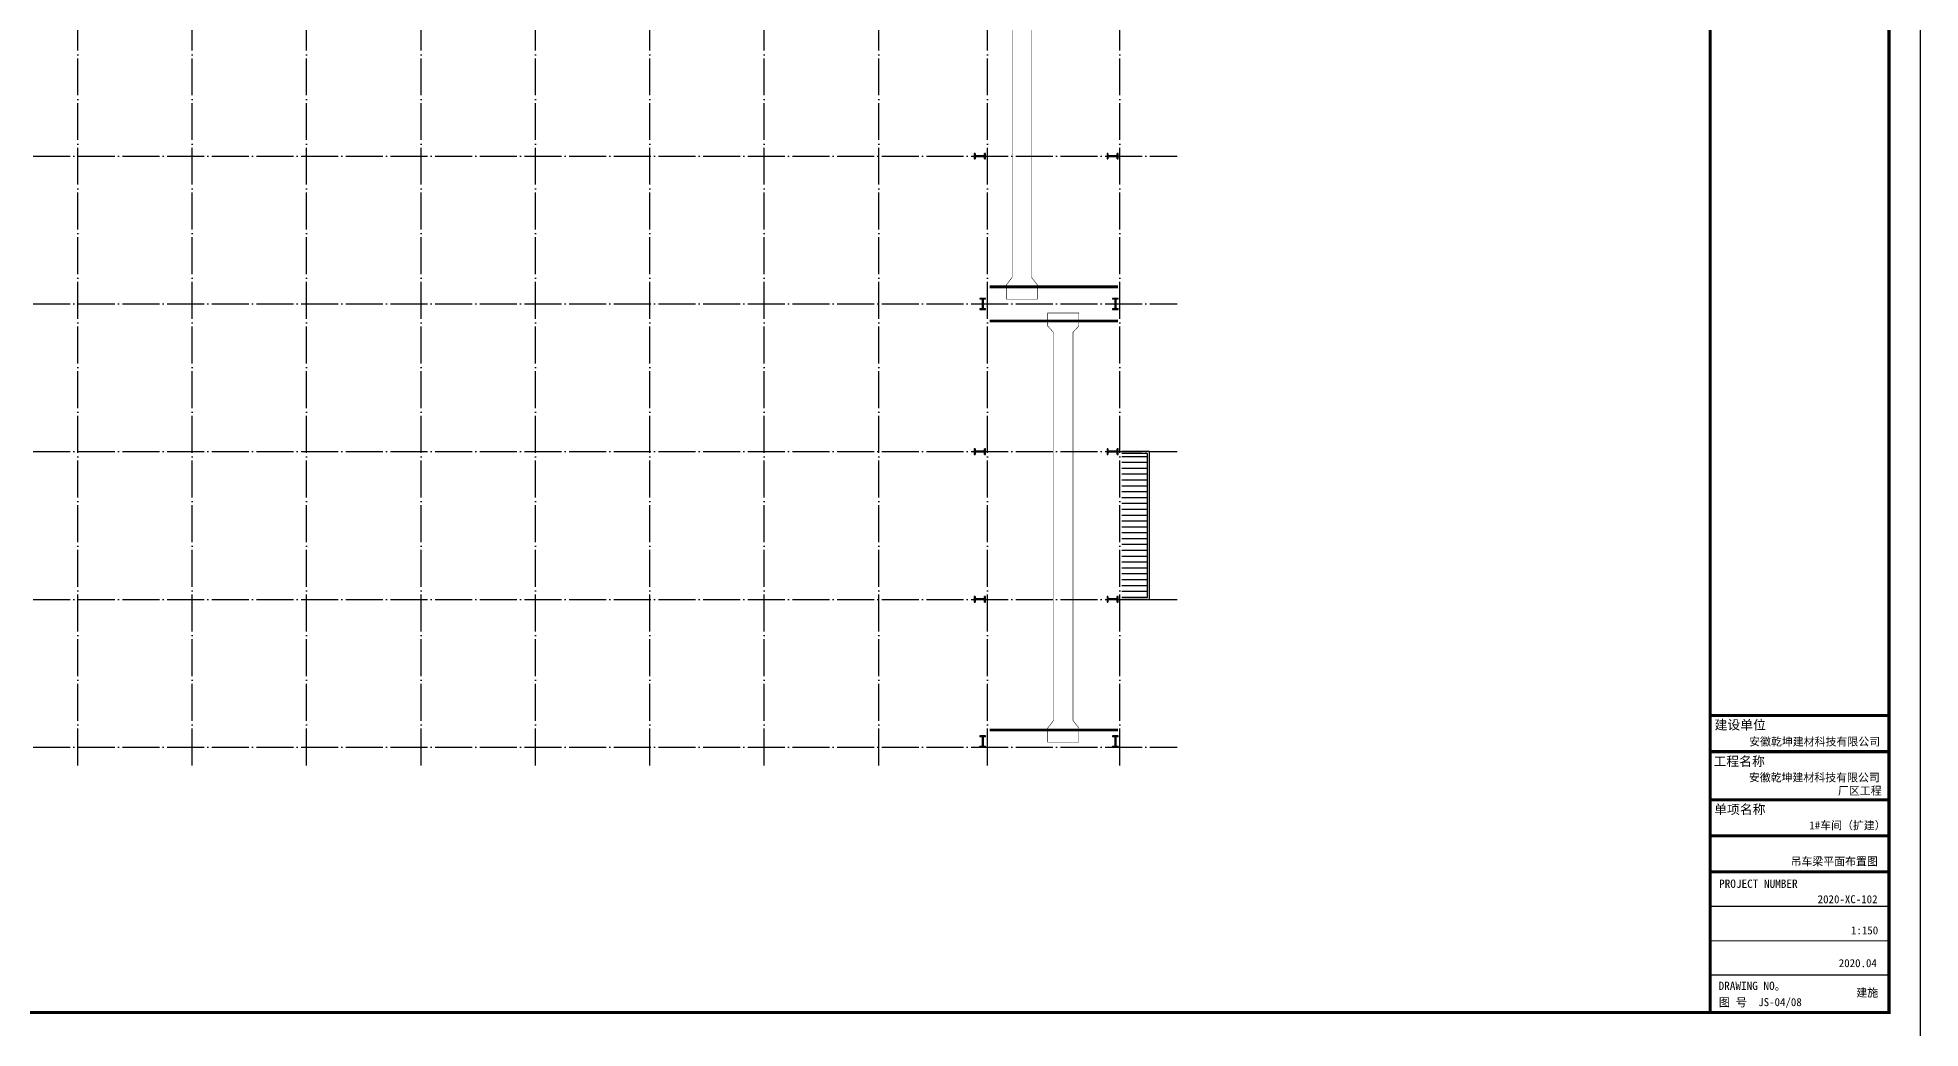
# Model space of a CAD drawing. Extents: x 4150464 to 4450492, y 75142 to 874437.
# Drawn here: x 4348402 to 4450418, y 484326 to 537980 of the extents above; entities that cross this region are included whole.
import ezdxf

# ---------------------------------------------------------------- set-up
doc = ezdxf.new("R2010")
doc.units = 0
doc.header["$LTSCALE"] = 1000
doc.header["$MEASUREMENT"] = 0
doc.linetypes.add('DOTE', pattern=[2.42, 2, -0.2, 0.02, -0.2])
for name, color, linetype in [('3T_BAR', 7, 'Continuous'), ('COLUMN', 7, 'Continuous'), ('DOTE', 8, 'DOTE'), ('PUB_TEXT', 7, 'Continuous'), ('PUB_TITLE', 4, 'Continuous'), ('图框', 7, 'Continuous'), ('线', 144, 'Continuous'), ('钢柱', 7, 'Continuous'), ('雨棚', 7, 'Continuous')]:
    doc.layers.add(name, color=color, linetype=linetype)
doc.styles.add('黑体', font='simhei.ttf')

# ---------------------------------------------------------------- blocks, each defined once
blk = doc.blocks.new('A$C23043752')
at = {"layer": 'COLUMN'}
blk.add_hatch(color=256, dxfattribs=at).paths.add_polyline_path([(0, 600), (0, 550), (125, 550), (125, 50), (0, 50), (0, 0), (300, 0), (300, 50), (175, 50), (175, 550), (300, 550), (300, 600)])
for p, q in [((0, 600), (0, 550)), ((300, 600), (0, 600)), ((125, 550), (0, 550)), ((0, 50), (125, 50)), ((0, 50), (0, 0)), ((0, 0), (300, 0)), ((125, 550), (125, 50)), ((175, 550), (175, 50)), ((300, 550), (175, 550)), ((175, 50), (300, 50)), ((300, 550), (300, 600)), ((300, 0), (300, 50))]:
    blk.add_line(p, q, dxfattribs=at)
blk = doc.blocks.new('A$C2E6C69CD')
at = {"layer": 'COLUMN', "xscale": -1, "rotation": 359.9999999999998}
blk.add_blockref('A$C23043752', (300, 0), dxfattribs=at)
blk.add_blockref('A$C23043752', (300, 0), dxfattribs=at)
blk = doc.blocks.new('A$C6F9B7E11')
blk.add_blockref('A$C2E6C69CD', (0, 0))

msp = doc.modelspace()

# ---------------------------------------------------------------- hatches: boundary and pattern name
h = msp.add_hatch()
h.set_pattern_fill('ANSI31', color=256, scale=200, angle=135, style=0)
h.set_pattern_definition([(180, (0, 0), (-3e-14, -317.5), [])])
h.paths.add_polyline_path([(4408546, 515459), (4407146, 515459), (4407146, 513059), (4407146, 510059), (4407146, 507659), (4408546, 507659)])

# ---------------------------------------------------------------- linework, layer by layer
for p, q in [((4439028, 501268), (4448546, 501268)), ((4439028, 501268), (4448546, 501268)), ((4439028, 499313), (4448549, 499313)), ((4439028, 499313), (4448549, 499313)), ((4439028, 496707), (4448583, 496707)), ((4439028, 496707), (4448583, 496707)), ((4439028, 494752), (4448583, 494752)), ((4439028, 494752), (4448583, 494752))]:
    msp.add_line(p, q)
at = {"layer": '3T_BAR', "const_width": 28.8}
for points in [[(4402016, 523817), (4402573, 523817), (4402573, 524585), (4402255, 524997), (4402255, 546011), (4402573, 546358), (4402573, 547066), (4400887, 547066), (4400887, 546358), (4401205, 546011), (4401205, 524997), (4400887, 524585), (4400887, 523817), (4402036, 523817)], [(4404261, 499822), (4404818, 499822), (4404818, 500590), (4404500, 501003), (4404500, 522016), (4404818, 522363), (4404818, 523071), (4403133, 523071), (4403133, 522363), (4403450, 522016), (4403450, 501003), (4403133, 500590), (4403133, 499822), (4404281, 499822)]]:
    msp.add_lwpolyline(points, dxfattribs=at)
at = {"layer": 'DOTE'}
for p, q in [((4350576, 498559), (4350576, 609279)), ((4356776, 498559), (4356776, 609279)), ((4362976, 498559), (4362976, 609279)), ((4369176, 498559), (4369176, 609279)), ((4375376, 498559), (4375376, 609279)), ((4381576, 498559), (4381576, 609279)), ((4387776, 498559), (4387776, 609279)), ((4393976, 498559), (4393976, 609279)), ((4399876, 498559), (4399876, 609279)), ((4407046, 498559), (4407046, 609279))]:
    msp.add_line(p, q, dxfattribs=at)
at = {"layer": 'DOTE', "linetype": 'DOTE'}
for p, q in [((4399876, 498559), (4399876, 547559)), ((4268306, 531559), (4410155, 531559)), ((4268306, 523559), (4410155, 523559)), ((4268306, 515559), (4410155, 515559)), ((4268306, 507559), (4410155, 507559)), ((4268306, 499559), (4410155, 499559))]:
    msp.add_line(p, q, dxfattribs=at)
at = {"layer": 'PUB_TITLE'}
msp.add_lwpolyline([(4248288, 483482), (4450418, 483482), (4450418, 626452), (4248288, 626452)], close=True, dxfattribs=at)
msp.add_lwpolyline([(4248288, 483482), (4450418, 483482), (4450418, 626452), (4248288, 626452)], close=True, dxfattribs=at)
at = {"layer": 'PUB_TITLE', "const_width": 170}
msp.add_lwpolyline([(4252538, 485182), (4448718, 485182), (4448718, 624752), (4252538, 624752)], close=True, dxfattribs=at)
msp.add_lwpolyline([(4252538, 485182), (4448718, 485182), (4448718, 624752), (4252538, 624752)], close=True, dxfattribs=at)
at = {"layer": '图框', "color": 4}
msp.add_line((4439028, 624752), (4439028, 485182), dxfattribs=at)
msp.add_line((4439028, 624752), (4439028, 485182), dxfattribs=at)
at = {"layer": '图框', "color": 0}
for p, q in [((4439028, 501268), (4448681, 501268)), ((4439028, 501268), (4448681, 501268)), ((4439028, 492797), (4448718, 492797)), ((4439028, 492797), (4448718, 492797))]:
    msp.add_line(p, q, dxfattribs=at)
at = {"layer": '图框', "color": 4}
for points, const_width in [([(4439028, 624752), (4439028, 485182)], 168), ([(4439028, 624752), (4439028, 485182)], 168), ([(4439028, 501268), (4448681, 501268)], 169), ([(4439028, 501268), (4448681, 501268)], 169), ([(4439028, 499313), (4448684, 499313)], 169), ([(4439028, 499313), (4448684, 499313)], 169), ([(4439028, 496707), (4448718, 496707)], 169), ([(4439028, 496707), (4448718, 496707)], 169), ([(4439028, 494752), (4448718, 494752)], 169), ([(4439028, 494752), (4448718, 494752)], 169), ([(4439028, 492797), (4448718, 492797)], 169), ([(4439028, 492797), (4448718, 492797)], 169), ([(4439028, 490929), (4448718, 490929)], 68.6), ([(4439028, 490929), (4448718, 490929)], 68.6), ([(4439028, 489064), (4448718, 489064)], 68.6), ([(4439028, 489064), (4448718, 489064)], 68.6), ([(4439028, 487214), (4448718, 487214)], 68.6), ([(4439028, 487214), (4448718, 487214)], 68.6)]:
    msp.add_lwpolyline(points, dxfattribs=dict(at, const_width=const_width))
at = {"layer": '图框', "color": 4, "const_width": 168}
msp.add_lwpolyline([(4439028, 624752), (4448718, 624752), (4448718, 485182), (4439028, 485182)], close=True, dxfattribs=at)
msp.add_lwpolyline([(4439028, 624752), (4448718, 624752), (4448718, 485182), (4439028, 485182)], close=True, dxfattribs=at)
at = {"layer": '图框', "color": 0, "const_width": 68.6}
for points in [[(4439028, 501268), (4448681, 501268)], [(4439028, 501268), (4448681, 501268)], [(4439028, 492797), (4448718, 492797)], [(4439028, 492797), (4448718, 492797)]]:
    msp.add_lwpolyline(points, dxfattribs=at)
at = {"layer": '线', "color": 30, "linetype": 'DOTE', "const_width": 150}
for points in [[(4406946, 524486), (4399996, 524486)], [(4406946, 522633), (4399996, 522633)], [(4406946, 500486), (4399996, 500486)]]:
    msp.add_lwpolyline(points, dxfattribs=at)
at = {"layer": '雨棚'}
for points in [[(4407146, 507559), (4408646, 507559), (4408646, 515559), (4407146, 515559)], [(4407146, 507659), (4408546, 507659), (4408546, 515459), (4407146, 515459)]]:
    msp.add_lwpolyline(points, dxfattribs=at)

# ---------------------------------------------------------------- block references
at = {"layer": '钢柱', "ltscale": 1000, "xscale": -1, "rotation": 270}
for p in [(4399156, 531409), (4406346, 531409), (4399156, 515409), (4406346, 515409), (4399156, 507409), (4406346, 507409)]:
    msp.add_blockref('A$C6F9B7E11', p, dxfattribs=at)
at = {"layer": '钢柱', "ltscale": 1000, "xscale": -1}
for p in [(4399756, 523259), (4406946, 523259), (4399756, 499559), (4406946, 499559)]:
    msp.add_blockref('A$C6F9B7E11', p, dxfattribs=at)

# ---------------------------------------------------------------- texts
at = {"layer": 'PUB_TEXT', "style": '黑体'}
for s, p in [('安徽乾坤建材科技有限公司', (4441143, 499637)), ('安徽乾坤建材科技有限公司', (4441143, 499637)), ('安徽乾坤建材科技有限公司', (4441127, 497693)), ('安徽乾坤建材科技有限公司', (4441127, 497693)), ('厂区工程', (4445952, 496976)), ('厂区工程', (4445952, 496976)), ('1#车间（扩建）', (4444401, 495101)), ('1#车间（扩建）', (4444401, 495101)), ('吊车梁平面布置图', (4443385, 493150)), ('2020-XC-102', (4444853, 491100)), ('2020-XC-102', (4444853, 491100)), ('1:150', (4446659, 489415)), ('1:150', (4446659, 489415)), ('2020.04', (4445997, 487640)), ('2020.04', (4445997, 487640)), ('JS-04/08', (4441633, 485529)), ('建施', (4446952, 486040)), ('建施', (4446952, 486040))]:
    msp.add_text(s, height=433.5, dxfattribs=at).set_placement(p)
at = {"layer": '图框', "color": 4, "style": '黑体'}
for s, height, p in [('建设单位', 510, (4439268, 500509)), ('建设单位', 510, (4439268, 500509)), ('工程名称', 510, (4439211, 498534)), ('工程名称', 510, (4439211, 498534)), ('单项名称', 510, (4439245, 495928)), ('单项名称', 510, (4439245, 495928)), ('DRAWING NO。', 447, (4439484, 486404)), ('DRAWING NO。', 447, (4439484, 486404)), ('图 号', 447, (4439499, 485512)), ('图 号', 447, (4439499, 485512))]:
    msp.add_text(s, height=height, dxfattribs=at).set_placement(p)
at = {"layer": '图框', "color": 0, "style": '黑体'}
msp.add_text('PROJECT NUMBER', height=447, dxfattribs=at).set_placement((4439511, 491935))
msp.add_text('PROJECT NUMBER', height=447, dxfattribs=at).set_placement((4439511, 491935))

doc.saveas('drawing.dxf')
